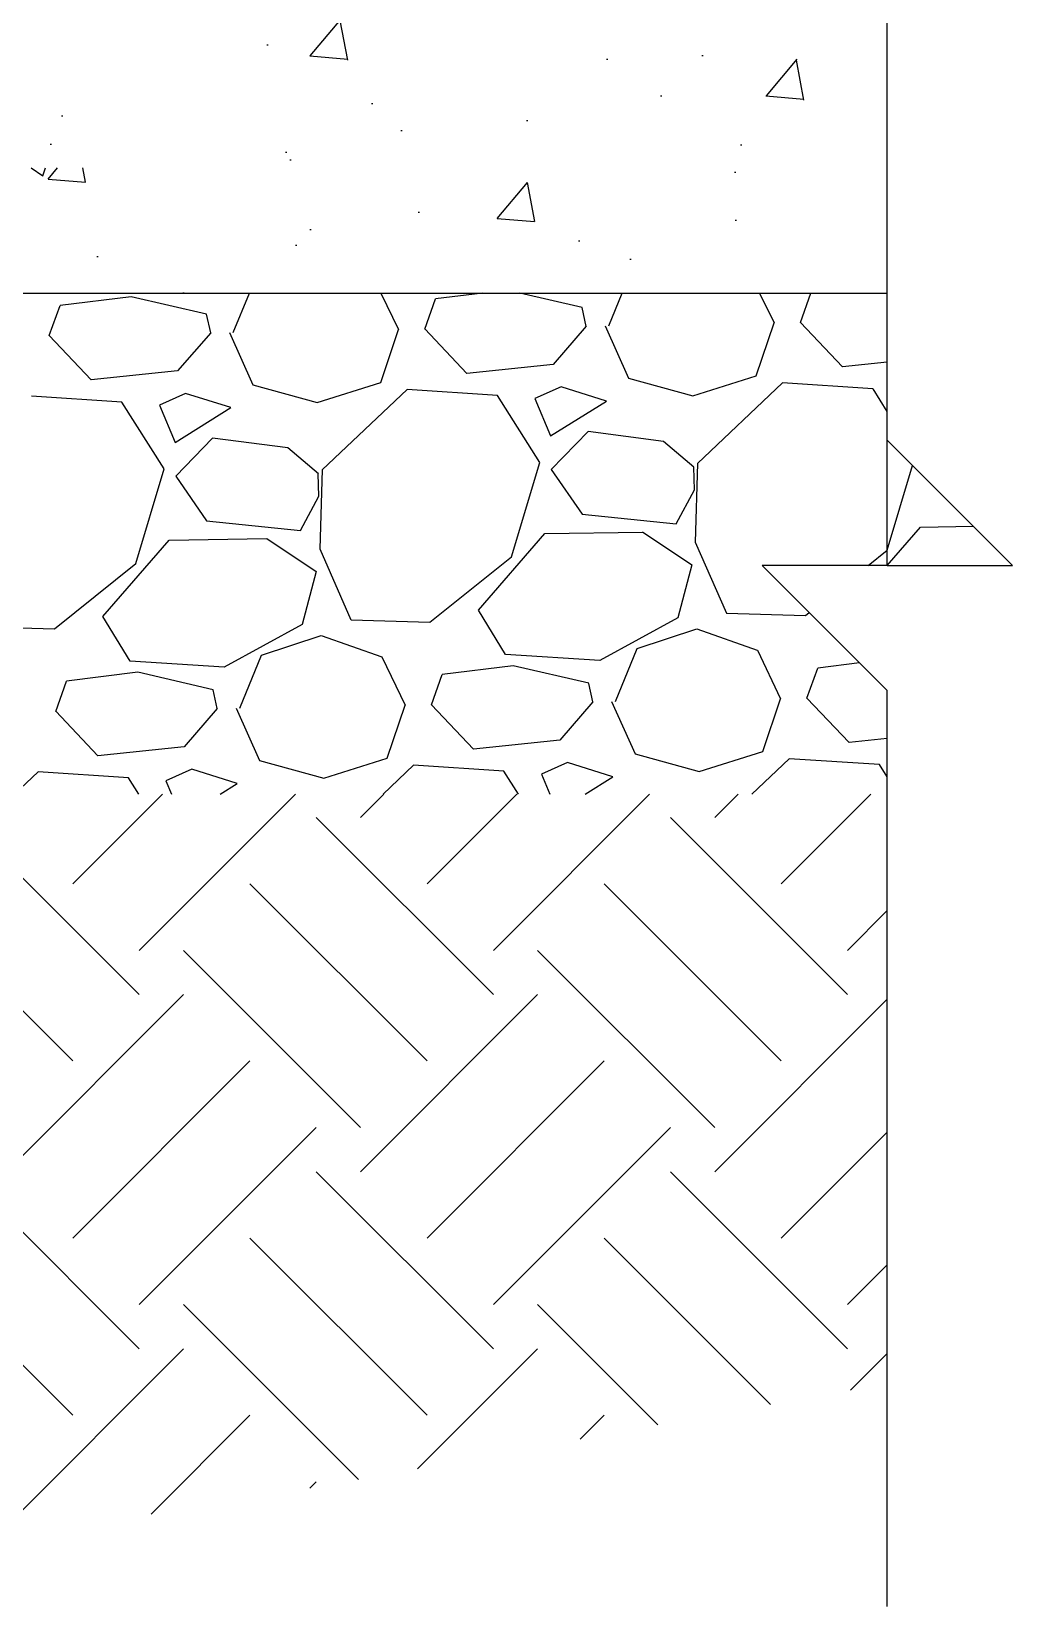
# Model space of a CAD drawing. Header units: inches. Extents: x 43.7 to 99.9, y 14.4 to 88.7.
# Drawn here: x 92.09 to 99.93, y 37.17 to 49.75 of the extents above; entities that cross this region are included whole.
import ezdxf

# ---------------------------------------------------------------- set-up
doc = ezdxf.new("R2010")
doc.units = ezdxf.units.IN
doc.header["$MEASUREMENT"] = 0
for name, color, linetype in [('HATCH', 12, 'Continuous'), ('line25', 2, 'Continuous'), ('LINE50', 5, 'Continuous'), ('LINE9', 9, 'Continuous')]:
    doc.layers.add(name, color=color, linetype=linetype)

msp = doc.modelspace()

# ---------------------------------------------------------------- hatches: boundary and pattern name
h = msp.add_hatch()
h.set_pattern_fill('AR-CONC', color=12, scale=0.02, style=0)
h.set_pattern_definition([(50, (-1155.3733, -55.4044), (3.6436934, -0.318782), [0.381, -4.191]), (355, (-1155.3733, -55.4044), (-0.704857, 3.821133), [0.3048, -3.3528]), (100.451, (-1155.0697, -55.431), (2.93885, 3.502334), [0.3238, -3.5618]), (46.1842, (-1155.3733, -54.3884), (5.421581, -0.840847), [0.5715, -6.2865]), (96.6356, (-1154.9215, -54.4584), (4.748085, 4.948511), [0.4857, -5.3427]), (351.184, (-1155.3733, -54.3884), (4.748092, 4.948502), [0.4572, -5.0292]), (21, (-1154.8653, -54.6424), (3.0322976, -2.0453104), [0.381, -4.191]), (326, (-1154.8653, -54.6424), (1.236041, 3.683759), [0.3048, -3.3528]), (71.4514, (-1154.6127, -54.8128), (4.26833, 1.638457), [0.3238, -3.5618]), (37.5, (-1155.3733, -55.4044), (0.061772, 1.6911008), [0, -3.31216, 0, -3.4036, 0, -3.3655]), (7.5, (-1155.3733, -55.4044), (1.3363933, 2.0036115), [0, -1.94056, 0, -3.23596, 0, -1.2827]), (327.5, (-1156.5062, -55.4044), (2.7118119, -0.1145749), [0, -1.27, 0, -3.9624, 0, -5.2578]), (317.5, (-1157.0142, -55.4044), (2.9625836, 0.50853), [0, -1.651, 0, -2.63144, 0, -3.7338])])
h.paths.add_polyline_path([(85.602, 51.661), (85.602, 48.919), (85.602, 48.661), (98.929, 48.661), (98.929, 51.661)])
h.paths.add_polyline_path([(85.602, 51.661), (84.268, 51.661), (84.268, 48.661), (85.602, 48.661), (85.602, 48.919)])
h = msp.add_hatch()
h.set_pattern_fill('AR-CONC', color=12, scale=0.5, style=0)
h.set_pattern_definition([(50, (109.2275, 13.7785), (3.5863, -0.31376), [0.375, -4.125]), (355, (109.2275, 13.7785), (-0.69376, 3.76096), [0.3, -3.3]), (100.451, (109.5264, 13.7524), (2.89255, 3.4472), [0.3187, -3.5057]), (46.184, (109.2275, 14.7785), (5.3362, -0.8276), [0.5625, -6.1875]), (96.636, (109.672, 14.7095), (4.6733, 4.8706), [0.47805, -5.25856]), (351.184, (109.2275, 14.7785), (4.6733, 4.8706), [0.45, -4.95]), (21, (109.7275, 14.5285), (2.98454, -2.0131), [0.375, -4.125]), (326, (109.7275, 14.5285), (1.21658, 3.62575), [0.3, -3.3]), (71.451, (109.9762, 14.3608), (4.2011, 1.61265), [0.3187, -3.5057]), (37.5, (109.2275, 13.7785), (0.0608, 1.66447), [0, -3.26, 0, -3.35, 0, -3.3125]), (7.5, (109.2275, 13.7785), (1.31535, 1.97206), [0, -1.91, 0, -3.185, 0, -1.2625]), (327.5, (108.1125, 13.7785), (2.669112, -0.112774), [0, -1.25, 0, -3.9, 0, -5.175]), (317.5, (107.6125, 13.7785), (2.91593, 0.50052), [0, -1.625, 0, -2.59, 0, -3.675])])
h.paths.add_polyline_path([(85.602, 48.661), (85.602, 47.661), (98.929, 47.661), (98.929, 48.661)])

# ---------------------------------------------------------------- linework, layer by layer
at = {"layer": 'HATCH'}
for p, q in [((93.706, 47.346), (93.834, 47.661)), ((94.885, 47.661), (95.025, 47.369)), ((95.699, 47.661), (95.321, 47.614)), ((96.492, 47.545), (95.993, 47.661)), ((96.705, 47.399), (96.812, 47.661)), ((97.909, 47.661), (98.025, 47.422)), ((98.235, 47.425), (98.318, 47.661)), ((92.236, 47.321), (92.322, 47.562)), ((92.891, 47.632), (92.322, 47.562)), ((93.493, 47.493), (92.89, 47.632)), ((95.235, 47.373), (95.321, 47.615)), ((96.525, 47.395), (96.493, 47.545)), ((93.526, 47.343), (93.493, 47.493)), ((97.882, 46.999), (98.025, 47.422)), ((98.571, 47.072), (98.235, 47.426)), ((92.572, 46.967), (92.236, 47.321)), ((93.526, 47.343), (93.261, 47.039)), ((93.675, 47.346), (93.863, 46.929)), ((94.883, 46.947), (95.025, 47.37)), ((95.572, 47.019), (95.235, 47.374)), ((96.525, 47.396), (96.26, 47.091)), ((96.675, 47.398), (96.862, 46.981)), ((93.261, 47.039), (92.572, 46.967)), ((96.26, 47.091), (95.572, 47.019)), ((98.929, 47.109), (98.571, 47.071)), ((93.863, 46.929), (94.375, 46.788)), ((94.376, 46.788), (94.883, 46.947)), ((96.324, 46.912), (96.115, 46.818)), ((96.686, 46.798), (96.324, 46.912)), ((96.862, 46.981), (97.375, 46.84)), ((97.375, 46.84), (97.882, 46.999)), ((98.093, 46.943), (97.414, 46.301)), ((98.814, 46.895), (98.093, 46.943)), ((92.815, 46.791), (92.094, 46.838)), ((93.155, 46.257), (92.816, 46.791)), ((93.324, 46.86), (93.116, 46.766)), ((93.686, 46.746), (93.324, 46.86)), ((95.094, 46.891), (94.415, 46.249)), ((95.815, 46.843), (95.094, 46.89)), ((96.154, 46.309), (95.815, 46.843)), ((96.115, 46.818), (96.24, 46.52)), ((96.24, 46.521), (96.686, 46.798)), ((98.929, 46.716), (98.815, 46.896)), ((93.116, 46.766), (93.241, 46.468)), ((93.241, 46.468), (93.686, 46.746)), ((96.54, 46.556), (96.245, 46.251)), ((97.141, 46.476), (96.54, 46.556)), ((93.54, 46.503), (93.246, 46.198)), ((94.142, 46.424), (93.54, 46.503)), ((94.386, 46.218), (94.142, 46.424)), ((97.385, 46.27), (97.142, 46.476)), ((95.927, 45.555), (96.154, 46.309)), ((97.414, 46.301), (97.395, 45.671)), ((98.927, 45.607), (99.131, 46.285)), ((92.928, 45.502), (93.155, 46.257)), ((93.246, 46.198), (93.492, 45.842)), ((94.389, 46.038), (94.385, 46.218)), ((94.415, 46.249), (94.396, 45.618)), ((96.245, 46.251), (96.491, 45.895)), ((97.388, 46.09), (97.385, 46.27)), ((94.243, 45.766), (94.389, 46.038)), ((97.243, 45.818), (97.388, 46.09)), ((93.492, 45.842), (94.243, 45.765)), ((96.491, 45.895), (97.243, 45.818)), ((98.929, 45.487), (99.194, 45.792)), ((99.194, 45.792), (99.617, 45.799)), ((92.665, 45.078), (93.194, 45.687)), ((93.194, 45.687), (93.974, 45.701)), ((93.974, 45.701), (94.369, 45.438)), ((95.665, 45.13), (96.194, 45.74)), ((96.194, 45.74), (96.974, 45.753)), ((96.974, 45.754), (97.368, 45.49)), ((97.395, 45.671), (97.645, 45.105)), ((94.396, 45.619), (94.645, 45.053)), ((95.276, 45.033), (95.927, 45.555)), ((98.777, 45.487), (98.927, 45.607)), ((92.277, 44.981), (92.928, 45.503)), ((94.369, 45.438), (94.256, 45.016)), ((97.369, 45.49), (97.256, 45.068)), ((92.882, 44.721), (92.665, 45.078)), ((94.646, 45.052), (95.276, 45.033)), ((95.881, 44.774), (95.665, 45.13)), ((97.256, 45.068), (96.632, 44.727)), ((97.645, 45.105), (98.276, 45.086)), ((98.276, 45.086), (98.306, 45.11)), ((91.646, 45), (92.277, 44.981)), ((94.256, 45.016), (93.632, 44.675)), ((93.931, 44.77), (94.408, 44.928)), ((94.408, 44.928), (94.891, 44.757)), ((96.93, 44.822), (97.407, 44.981)), ((97.407, 44.981), (97.89, 44.809)), ((93.758, 44.347), (93.931, 44.77)), ((96.632, 44.727), (95.881, 44.774)), ((96.757, 44.399), (96.93, 44.822)), ((97.891, 44.809), (98.077, 44.422)), ((93.632, 44.675), (92.881, 44.722)), ((94.891, 44.757), (95.078, 44.37)), ((95.942, 44.685), (95.374, 44.615)), ((96.545, 44.546), (95.942, 44.685)), ((98.287, 44.426), (98.373, 44.667)), ((98.708, 44.708), (98.373, 44.667)), ((92.288, 44.321), (92.374, 44.563)), ((92.943, 44.633), (92.374, 44.563)), ((93.545, 44.493), (92.943, 44.633)), ((95.288, 44.374), (95.373, 44.615)), ((96.578, 44.396), (96.545, 44.545)), ((93.578, 44.344), (93.545, 44.493)), ((96.577, 44.396), (96.313, 44.091)), ((96.727, 44.399), (96.915, 43.982)), ((97.935, 44), (98.077, 44.422)), ((98.623, 44.072), (98.287, 44.426)), ((92.624, 43.967), (92.288, 44.322)), ((93.578, 44.344), (93.313, 44.039)), ((93.728, 44.346), (93.915, 43.93)), ((94.935, 43.947), (95.078, 44.37)), ((95.624, 44.02), (95.288, 44.374)), ((93.313, 44.039), (92.624, 43.967)), ((96.313, 44.091), (95.624, 44.019)), ((98.929, 44.104), (98.623, 44.072)), ((93.915, 43.929), (94.428, 43.788)), ((94.428, 43.788), (94.935, 43.947)), ((95.146, 43.891), (94.903, 43.661)), ((95.867, 43.843), (95.146, 43.891)), ((96.376, 43.912), (96.168, 43.819)), ((96.738, 43.799), (96.376, 43.912)), ((96.915, 43.982), (97.427, 43.841)), ((97.427, 43.841), (97.935, 44)), ((98.146, 43.943), (97.847, 43.661)), ((98.867, 43.896), (98.146, 43.943)), ((98.929, 43.799), (98.867, 43.896)), ((92.147, 43.839), (91.959, 43.661)), ((92.868, 43.791), (92.147, 43.839)), ((92.951, 43.661), (92.868, 43.791)), ((93.376, 43.86), (93.168, 43.766)), ((93.168, 43.766), (93.212, 43.661)), ((93.738, 43.746), (93.376, 43.86)), ((95.984, 43.661), (95.867, 43.844)), ((96.167, 43.819), (96.234, 43.661)), ((96.517, 43.661), (96.738, 43.799)), ((92.424, 42.944), (93.141, 43.661)), ((92.954, 42.413), (94.202, 43.661)), ((93.601, 43.661), (93.738, 43.746)), ((94.722, 43.474), (94.909, 43.661)), ((95.253, 42.944), (95.97, 43.661)), ((95.783, 42.413), (97.03, 43.661)), ((97.551, 43.474), (97.737, 43.661)), ((98.081, 42.944), (98.798, 43.661)), ((92.954, 42.06), (91.54, 43.474)), ((95.783, 42.06), (94.369, 43.474)), ((98.611, 42.06), (97.197, 43.474)), ((92.424, 41.53), (91.01, 42.944)), ((95.253, 41.53), (93.838, 42.944)), ((98.081, 41.53), (96.667, 42.944)), ((98.611, 42.413), (98.929, 42.731)), ((94.722, 40.999), (93.308, 42.413)), ((97.551, 40.999), (96.136, 42.413)), ((91.894, 40.646), (93.308, 42.06)), ((94.722, 40.646), (96.136, 42.06)), ((97.551, 40.646), (98.929, 42.024)), ((92.424, 40.115), (93.838, 41.53)), ((95.253, 40.115), (96.667, 41.53)), ((92.954, 39.585), (94.369, 40.999)), ((95.783, 39.585), (97.197, 40.999)), ((98.081, 40.115), (98.929, 40.963)), ((92.954, 39.232), (91.54, 40.646)), ((95.783, 39.232), (94.369, 40.646)), ((98.611, 39.232), (97.197, 40.646)), ((92.424, 38.701), (91.01, 40.115)), ((95.253, 38.701), (93.838, 40.115)), ((97.995, 38.787), (96.667, 40.115)), ((98.611, 39.585), (98.929, 39.903)), ((94.705, 38.188), (93.308, 39.585)), ((97.097, 38.625), (96.136, 39.585)), ((91.894, 37.817), (93.308, 39.232)), ((95.178, 38.273), (96.136, 39.232)), ((98.636, 38.902), (98.929, 39.195)), ((93.05, 37.913), (93.838, 38.701)), ((96.477, 38.511), (96.667, 38.701)), ((94.318, 38.12), (94.369, 38.171))]:
    msp.add_line(p, q, dxfattribs=at)
at = {"layer": 'line25'}
msp.add_line((84.268, 47.661), (98.929, 47.661), dxfattribs=at)
at = {"layer": 'LINE50'}
msp.add_line((84.268, 47.661), (98.929, 47.661), dxfattribs=at)
msp.add_line((84.268, 47.661), (98.929, 47.661), dxfattribs=at)
at = {"layer": 'LINE9'}
for p, q in [((98.929, 45.487), (98.929, 53.445)), ((99.929, 45.487), (98.929, 46.487)), ((98.929, 45.487), (97.929, 45.487)), ((97.929, 45.487), (98.929, 44.487)), ((98.929, 45.487), (99.929, 45.487)), ((98.929, 37.175), (98.929, 44.487))]:
    msp.add_line(p, q, dxfattribs=at)

doc.saveas('drawing.dxf')
